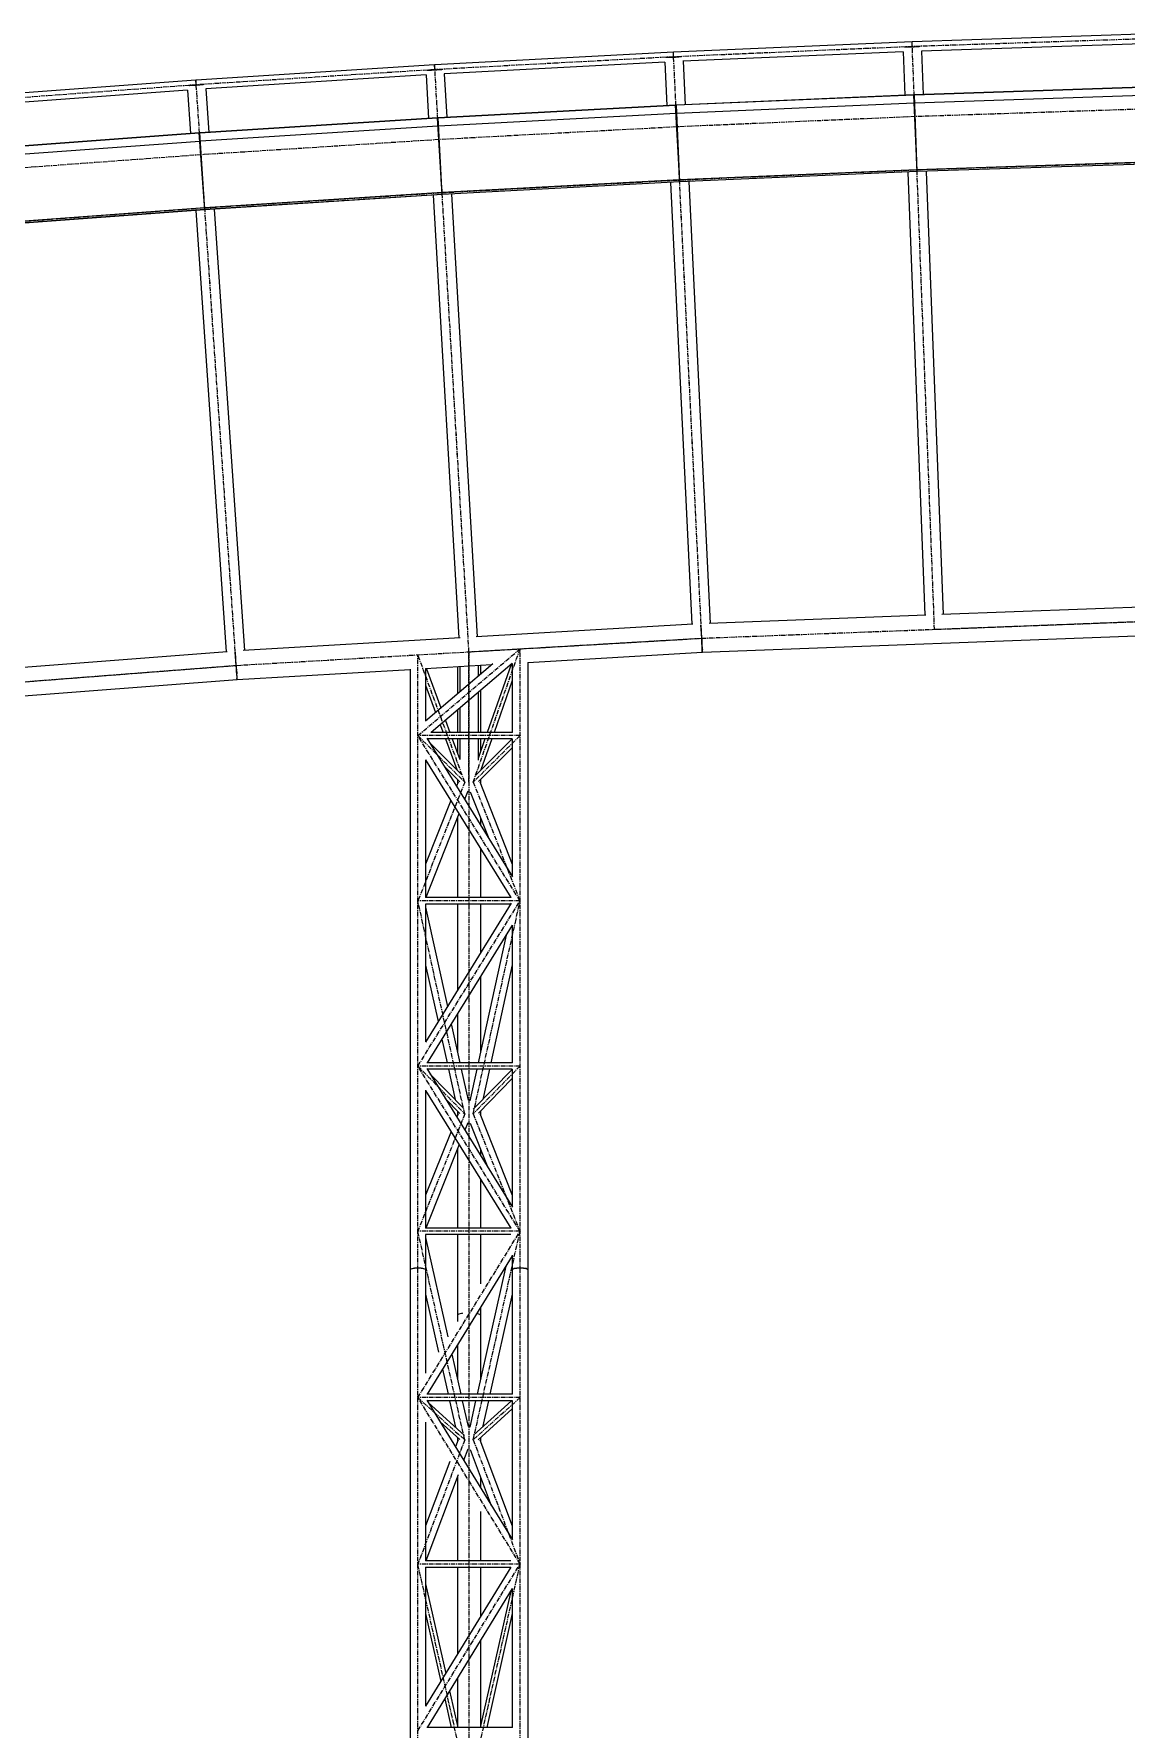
# Model space of a CAD drawing. Header units: millimetres. Extents: x 5143 to 30813, y 232 to 21408.
# Drawn here: x 14409 to 16332, y 18407 to 21392 of the extents above; entities that cross this region are included whole.
import ezdxf

# ---------------------------------------------------------------- set-up
doc = ezdxf.new("R2010")
doc.units = ezdxf.units.MM
doc.header["$LTSCALE"] = 0.25
doc.linetypes.add('CENTER', pattern=[50.8, 31.75, -6.35, 6.35, -6.35])
doc.linetypes.add('XKITLINE00', pattern=[0])

msp = doc.modelspace()

# ---------------------------------------------------------------- linework, layer by layer
at = {"color": 8, "linetype": 'XKITLINE00'}
for p, q in [((15955.5, 21378.3), (15535.2, 21360.1)), ((15955.9, 21369.9), (15955.5, 21378.3)), ((16376.1, 21392.2), (15955.6, 21378.3)), ((15955.9, 21369.9), (15955.6, 21378.3)), ((15535.1, 21360.1), (15114.6, 21337.7)), ((15522.2, 21350.5), (15521.8, 21350.6)), ((15524.2, 21350.5), (15522.2, 21350.5)), ((15522.6, 21350.6), (15522.4, 21350.6)), ((15524.6, 21350.5), (15522.6, 21350.6)), ((15526.6, 21350.5), (15524.2, 21350.5)), ((15526.9, 21350.5), (15524.6, 21350.5)), ((15529.4, 21350.5), (15526.6, 21350.5)), ((15529.6, 21350.6), (15526.9, 21350.5)), ((15532.4, 21350.6), (15529.4, 21350.5)), ((15532.6, 21350.6), (15529.6, 21350.6)), ((15535.6, 21350.7), (15532.4, 21350.6)), ((15535.6, 21350.8), (15532.6, 21350.6)), ((15535.5, 21351.7), (15535.1, 21360.1)), ((15535.5, 21351.7), (15535.2, 21360.1)), ((15535.5, 21351.7), (15535.6, 21350.8)), ((15535.5, 21351.7), (15535.6, 21350.8)), ((15538.7, 21350.9), (15535.6, 21350.7)), ((15538.6, 21350.9), (15535.6, 21350.8)), ((15541.6, 21351.1), (15538.6, 21350.9)), ((15541.8, 21351.1), (15538.7, 21350.9)), ((15544.2, 21351.3), (15541.6, 21351.1)), ((15544.5, 21351.3), (15541.8, 21351.1)), ((15546.6, 21351.6), (15544.2, 21351.3)), ((15547, 21351.6), (15544.5, 21351.3)), ((15548.5, 21351.8), (15546.6, 21351.6)), ((15549, 21351.8), (15547, 21351.6)), ((15548.7, 21351.9), (15548.5, 21351.8)), ((15549.3, 21351.9), (15549, 21351.8)), ((15940.1, 21360.8), (15552, 21344)), ((15940.1, 21360.8), (15943, 21284.3)), ((15942.5, 21368.8), (15942.2, 21368.9)), ((15944.5, 21368.8), (15942.5, 21368.8)), ((15942.9, 21368.9), (15942.8, 21368.9)), ((15944.9, 21368.8), (15942.9, 21368.9)), ((15946.9, 21368.7), (15944.5, 21368.8)), ((15947.2, 21368.8), (15944.9, 21368.8)), ((15949.7, 21368.7), (15946.9, 21368.7)), ((15949.9, 21368.8), (15947.2, 21368.8)), ((15952.8, 21368.8), (15949.7, 21368.7)), ((15952.9, 21368.8), (15949.9, 21368.8)), ((15955.9, 21368.9), (15952.8, 21368.8)), ((15955.9, 21368.9), (15952.9, 21368.8)), ((15955.9, 21369.9), (15955.9, 21368.9)), ((15955.9, 21369.9), (15955.9, 21368.9)), ((15959, 21369.1), (15955.9, 21368.9)), ((15959.1, 21369), (15955.9, 21368.9)), ((15961.9, 21369.2), (15959, 21369.1)), ((15962.1, 21369.2), (15959.1, 21369)), ((15964.6, 21369.4), (15961.9, 21369.2)), ((15964.9, 21369.4), (15962.1, 21369.2)), ((15966.9, 21369.6), (15964.6, 21369.4)), ((15967.3, 21369.6), (15964.9, 21369.4)), ((15968.9, 21369.9), (15966.9, 21369.6)), ((15969.3, 21369.9), (15967.3, 21369.6)), ((15969, 21369.9), (15968.9, 21369.9)), ((15969.6, 21369.9), (15969.3, 21369.9)), ((16360.5, 21374.9), (15972.3, 21362)), ((15972.3, 21362), (15975.3, 21285.5)), ((15114.5, 21337.7), (14694.2, 21310.9)), ((15099.4, 21319.9), (14711.4, 21295.2)), ((15099.4, 21319.9), (15103.8, 21243.4)), ((15101.6, 21327.9), (15101.3, 21328)), ((15103.6, 21327.9), (15101.6, 21327.9)), ((15102.1, 21328), (15101.9, 21328)), ((15104, 21328), (15102.1, 21328)), ((15106.1, 21327.9), (15103.6, 21327.9)), ((15106.4, 21328), (15104, 21328)), ((15108.9, 21328), (15106.1, 21327.9)), ((15109.1, 21328), (15106.4, 21328)), ((15111.9, 21328.1), (15108.9, 21328)), ((15112, 21328.1), (15109.1, 21328)), ((15115.1, 21328.3), (15111.9, 21328.1)), ((15115.1, 21328.3), (15112, 21328.1)), ((15115, 21329.3), (15114.5, 21337.7)), ((15115, 21329.3), (15114.6, 21337.7)), ((15115, 21329.3), (15115.1, 21328.3)), ((15115, 21329.3), (15115.1, 21328.3)), ((15118.2, 21328.5), (15115.1, 21328.3)), ((15118.1, 21328.5), (15115.1, 21328.3)), ((15121, 21328.7), (15118.1, 21328.5)), ((15121.2, 21328.7), (15118.2, 21328.5)), ((15123.7, 21329), (15121, 21328.7)), ((15124, 21329), (15121.2, 21328.7)), ((15126.1, 21329.2), (15123.7, 21329)), ((15126.4, 21329.2), (15124, 21329)), ((15128, 21329.5), (15126.1, 21329.2)), ((15128.4, 21329.5), (15126.4, 21329.2)), ((15128.1, 21329.5), (15128, 21329.5)), ((15128.8, 21329.6), (15128.4, 21329.5)), ((15519.9, 21342.5), (15131.6, 21321.8)), ((15131.6, 21321.8), (15136.1, 21245.3)), ((15519.8, 21342.5), (15523.5, 21266)), ((15552.1, 21344.1), (15555.8, 21267.5)), ((14694.1, 21310.9), (14273.6, 21279.9)), ((14679.2, 21293), (14290.9, 21264.3)), ((14679.2, 21293), (14684.4, 21216.6)), ((14681.4, 21301.1), (14681, 21301.1)), ((14683.4, 21301), (14681.4, 21301.1)), ((14681.8, 21301.1), (14681.6, 21301.1)), ((14683.8, 21301.1), (14681.8, 21301.1)), ((14685.8, 21301.1), (14683.4, 21301)), ((14686.1, 21301.1), (14683.8, 21301.1)), ((14688.6, 21301.2), (14685.8, 21301.1)), ((14688.8, 21301.2), (14686.1, 21301.1)), ((14691.6, 21301.3), (14688.6, 21301.2)), ((14691.7, 21301.4), (14688.8, 21301.2)), ((14694.8, 21301.5), (14691.6, 21301.3)), ((14694.8, 21301.6), (14691.7, 21301.4)), ((14694.7, 21302.5), (14694.1, 21310.9)), ((14694.7, 21302.5), (14694.2, 21310.9)), ((14694.7, 21302.5), (14694.8, 21301.6)), ((14694.7, 21302.5), (14694.8, 21301.6)), ((14697.9, 21301.8), (14694.8, 21301.5)), ((14697.8, 21301.8), (14694.8, 21301.6)), ((14700.7, 21302.1), (14697.8, 21301.8)), ((14700.9, 21302), (14697.9, 21301.8)), ((14703.4, 21302.3), (14700.7, 21302.1)), ((14703.7, 21302.3), (14700.9, 21302)), ((14705.8, 21302.6), (14703.4, 21302.3)), ((14706.2, 21302.6), (14703.7, 21302.3)), ((14707.7, 21302.9), (14705.8, 21302.6)), ((14708.1, 21302.9), (14706.2, 21302.6)), ((14707.9, 21302.9), (14707.7, 21302.9)), ((14708.5, 21303), (14708.1, 21302.9)), ((14711.4, 21295.2), (14716.7, 21218.8)), ((16378.1, 21298.8), (15959.8, 21285)), ((16378.1, 21298.3), (15959.8, 21284.5)), ((15539, 21266.8), (15120.6, 21244.5)), ((15539, 21266.3), (15120.7, 21244)), ((15546.2, 21131.5), (15539, 21266.8)), ((15958.4, 21284.9), (15540.3, 21266.9)), ((15958.5, 21284.5), (15540.3, 21266.4)), ((15546.2, 21131.5), (15540.3, 21266.9)), ((15959.1, 21270.1), (15541, 21252)), ((15964.3, 21149.6), (15958.4, 21284.9)), ((15964.3, 21149.6), (15959.8, 21285)), ((16378.6, 21284), (15960.3, 21270.1)), ((15119.3, 21244.4), (14701.2, 21217.8)), ((15119.3, 21243.9), (14701.2, 21217.3)), ((15120.2, 21229.6), (14702.2, 21203)), ((15127.9, 21109.2), (15119.3, 21244.4)), ((15127.9, 21109.2), (15120.6, 21244.5)), ((15539.8, 21252), (15121.4, 21229.6)), ((14699.9, 21217.7), (14281.1, 21186.8)), ((14699.9, 21217.2), (14281.2, 21186.3)), ((14701, 21202.9), (14282.2, 21172)), ((14709.8, 21082.6), (14699.9, 21217.7)), ((14709.8, 21082.6), (14701.2, 21217.8)), ((15964.1, 21153), (15546, 21134.9)), ((15964.3, 21149.7), (15546.2, 21131.7)), ((15964.3, 21149.6), (15546.2, 21131.5)), ((15948.1, 21148.9), (15977.9, 20368.3)), ((15948.2, 21148.9), (15977.9, 20368.3)), ((16382.4, 21166.8), (15964.1, 21153)), ((16382.5, 21163.5), (15964.3, 21149.7)), ((16382.6, 21163.4), (15964.3, 21149.6)), ((15964.3, 21149.7), (15964.3, 21149.7)), ((15964.3, 21149.7), (15964.3, 21149.7)), ((15980.4, 21150.1), (16010.1, 20369.6)), ((15980.4, 21150.1), (16010.2, 20369.6)), ((15127.7, 21112.6), (14709.6, 21086)), ((15127.9, 21109.3), (14709.8, 21082.7)), ((15127.9, 21109.2), (14709.8, 21082.6)), ((15111.8, 21108.2), (15157.4, 20328.4)), ((15546, 21134.9), (15127.7, 21112.6)), ((15546.2, 21131.7), (15127.9, 21109.3)), ((15546.2, 21131.5), (15127.9, 21109.2)), ((15127.9, 21109.3), (15127.9, 21109.3)), ((15127.9, 21109.3), (15127.9, 21109.3)), ((15144, 21110), (15189.6, 20330.2)), ((15530.1, 21130.7), (15567.7, 20352.4)), ((15530.1, 21130.7), (15567.6, 20352.4)), ((15546.2, 21131.7), (15546.2, 21131.7)), ((15546.2, 21131.7), (15546.2, 21131.7)), ((15562.3, 21132.2), (15599.9, 20353.9)), ((15562.3, 21132.2), (15599.9, 20353.9)), ((14709.6, 21086), (14290.9, 21055)), ((14709.8, 21082.7), (14291.1, 21051.8)), ((14709.8, 21082.6), (14291.1, 21051.7)), ((14693.7, 21081.4), (14747.2, 20304.1)), ((14709.8, 21082.7), (14709.8, 21082.7)), ((14709.8, 21082.7), (14709.8, 21082.7)), ((14725.9, 21083.6), (14779.4, 20306.2)), ((15979.8, 20368.4), (15598, 20353.8)), ((16390, 20384), (16008.2, 20369.5)), ((15569.6, 20352.5), (15187.7, 20330.1)), ((15585, 20327.9), (15583.6, 20351.4)), ((15585, 20327.9), (15584.1, 20351.4)), ((15584.8, 20332.8), (15584.7, 20332.8)), ((15584.8, 20332.6), (15584.7, 20332.6)), ((16406, 20333.8), (15586.2, 20302.6)), ((14749.1, 20304.2), (14367.2, 20274.8)), ((14765, 20280), (14763.2, 20303.4)), ((14765, 20280), (14763.6, 20303.4)), ((15159.4, 20328.5), (14777.4, 20306.1)), ((15586.2, 20302.6), (15278.6, 20284.6)), ((15585, 20327.9), (15585.1, 20324)), ((15585.9, 20313), (15585, 20327.9)), ((15585.1, 20324), (15585.3, 20320.1)), ((15585.3, 20320.1), (15585.3, 20320.1)), ((15585.6, 20313), (15585.3, 20320.1)), ((15585.4, 20316.4), (15585.4, 20316.4)), ((15585.6, 20313), (15585.6, 20313)), ((15585.8, 20307.4), (15585.6, 20313)), ((15585.7, 20310), (15585.7, 20310)), ((15585.8, 20307.4), (15585.8, 20307.4)), ((15585.9, 20303.8), (15585.8, 20307.4)), ((15585.9, 20313), (15586, 20310)), ((15585.9, 20305.3), (15585.9, 20305.3)), ((15585.9, 20303.8), (15585.9, 20303.8)), ((15586, 20310), (15586.2, 20307.4)), ((15586.4, 20303.8), (15586.2, 20307.4)), ((14764.7, 20284.8), (14764.6, 20284.8)), ((14764.7, 20284.6), (14764.6, 20284.6)), ((14765, 20280), (14765.2, 20276)), ((14765.9, 20268.5), (14765, 20280)), ((14765.2, 20276), (14765.5, 20272.1)), ((14765.5, 20272.1), (14765.5, 20272.1)), ((14766, 20262), (14765.5, 20272.1)), ((15071.3, 20272.4), (14766.5, 20254.6)), ((15071.3, 20273.3), (15071.3, 19215.5)), ((15216.8, 20282.6), (15098.3, 20182)), ((15214.7, 20280.8), (15098.6, 20274)), ((15098.6, 20274.8), (15098.6, 20182.2)), ((15100.1, 20274.1), (15125.5, 20205)), ((15251.3, 20283.2), (15108.6, 20162)), ((15154.7, 20277.3), (15154.7, 20229.8)), ((15158.9, 20277.6), (15158.9, 20233.4)), ((15191.1, 20279.4), (15191.1, 20260.8)), ((15195.3, 20279.7), (15195.3, 20264.3)), ((15249.2, 20281.4), (15207.2, 20162)), ((15251.3, 20283), (15251, 20283)), ((15251.3, 20283.6), (15251.3, 20162)), ((15278.6, 20285.4), (15278.6, 19215.5)), ((14766.9, 20254.6), (13946.9, 20191.5)), ((14765.7, 20268.4), (14765.7, 20268.4)), ((14765.9, 20268.5), (14766.1, 20265.1)), ((14765.9, 20265.1), (14765.9, 20265.1)), ((14766, 20262), (14766, 20262)), ((14766, 20262), (14766.2, 20259.4)), ((14766.6, 20259.5), (14766.1, 20265.1)), ((14766.2, 20259.4), (14766.2, 20259.4)), ((14766.2, 20259.4), (14766.3, 20257.4)), ((14766.3, 20257.4), (14766.3, 20257.4)), ((14766.5, 20254.9), (14766.3, 20257.4)), ((14766.4, 20255.8), (14766.4, 20255.8)), ((14766.5, 20254.9), (14766.5, 20254.9)), ((14766.5, 20254.9), (14766.5, 20254.6)), ((14766.9, 20255.9), (14766.6, 20259.5)), ((14766.9, 20255.9), (14766.9, 20254.9)), ((14766.9, 20254.9), (14766.9, 20254.6)), ((15098.6, 20245.2), (15116.3, 20197.2)), ((15251.3, 20253.2), (15219.3, 20162)), ((15191.1, 20232.1), (15191.1, 20162)), ((15195.3, 20235.6), (15195.3, 20162)), ((15133.5, 20183.2), (15141.3, 20162)), ((15154.7, 20201.1), (15154.7, 20162)), ((15158.9, 20204.7), (15158.9, 20162)), ((15251.5, 20162), (15107.6, 20162)), ((15124.4, 20175.4), (15129.3, 20162)), ((15100.6, 20151.8), (15251.6, 19907.8)), ((15251.3, 20150.6), (15101.3, 20150.6)), ((15162.7, 20087.4), (15105.4, 20144.1)), ((15133.5, 20150.6), (15153.4, 20096.5)), ((15145.5, 20150.6), (15158.9, 20114.4)), ((15154.7, 20150.6), (15154.7, 20125.7)), ((15158.9, 20150.6), (15158.9, 20114.3)), ((15251.2, 20150.6), (15186.3, 20086.3)), ((15191.1, 20150.6), (15191.1, 20113.4)), ((15203.2, 20150.6), (15191.1, 20116.3)), ((15251.3, 20134.8), (15191.5, 20075.6)), ((15195.3, 20150.6), (15195.3, 20128.2)), ((15215.3, 20150.6), (15196, 20095.9)), ((15251.3, 20150.8), (15251.3, 19908.1)), ((15098.6, 20113.6), (15098.6, 19871)), ((15098.6, 20113.5), (15248.6, 19871)), ((15159, 20075), (15130.8, 20102.9)), ((15155.7, 20074.5), (15152.9, 20067.3)), ((15154.7, 20079.3), (15154.7, 20071.9)), ((15194.1, 20075), (15251.3, 19929.8)), ((15195.3, 20079.4), (15195.3, 20072)), ((15142.9, 20042), (15098.6, 19929.8)), ((15172.8, 20058.3), (15167.2, 20044.1)), ((15177.4, 20057.6), (15210, 19974.9)), ((15157.2, 20018.8), (15099, 19871)), ((15154.7, 20012.3), (15154.7, 19871)), ((15195.3, 20012.3), (15195.3, 19998.7)), ((15195.3, 19957.3), (15195.3, 19871)), ((15249.6, 19861.1), (15098.3, 19616.7)), ((15249.1, 19871), (15098.5, 19871)), ((15098.6, 19859.8), (15098.6, 19617.2)), ((15248.7, 19859.6), (15098.6, 19859.6)), ((15098.6, 19854.3), (15137.1, 19679.3)), ((15154.7, 19859.6), (15154.7, 19707.8)), ((15195.3, 19859.6), (15195.3, 19773.4)), ((15251.3, 19822.6), (15101.3, 19580.1)), ((15240.6, 19805.1), (15191.1, 19580.1)), ((15251.3, 19822.8), (15251.3, 19580.1)), ((15098.6, 19752.3), (15120.6, 19652.6)), ((15251.3, 19752.4), (15213.5, 19580.1)), ((15195.3, 19732), (15195.3, 19599.3)), ((15143.8, 19648.8), (15158.9, 19580.1)), ((15154.7, 19666.3), (15154.7, 19599.4)), ((15127.3, 19622), (15136.5, 19580.1)), ((15100.6, 19569.9), (15251.6, 19325.8)), ((15251.5, 19580.1), (15100.9, 19580.1)), ((15251.3, 19568.7), (15101.3, 19568.7)), ((15106.2, 19560.8), (15166.1, 19499.7)), ((15139, 19568.7), (15150.8, 19515.3)), ((15161.4, 19568.7), (15173.4, 19514.4)), ((15188.6, 19568.7), (15176.4, 19513.4)), ((15251.3, 19568.5), (15182.4, 19498.2)), ((15210.9, 19568.7), (15199.2, 19515.3)), ((15251.3, 19568.9), (15251.3, 19326.2)), ((15098.6, 19531.7), (15098.6, 19289.1)), ((15098.6, 19531.6), (15248.6, 19289.1)), ((15251.3, 19552.4), (15191.5, 19491.3)), ((15133.3, 19517), (15159, 19490.8)), ((15155.7, 19490.2), (15153.4, 19484.5)), ((15154.7, 19495.2), (15154.7, 19487.6)), ((15155.3, 19494.5), (15155.4, 19494.1)), ((15173, 19474.5), (15167.8, 19461.4)), ((15177.3, 19473.8), (15208.5, 19395.5)), ((15194.1, 19490.7), (15251.3, 19347.2)), ((15194.7, 19494.6), (15194.6, 19494.6)), ((15195.3, 19495.3), (15195.3, 19487.7)), ((15143.4, 19459.3), (15098.6, 19347.1)), ((15157.7, 19436.2), (15099, 19289.1)), ((15154.7, 19428.6), (15154.7, 19289.1)), ((15195.3, 19428.6), (15195.3, 19416.8)), ((15195.3, 19375.4), (15195.3, 19289.1)), ((15249.1, 19289.1), (15098.5, 19289.1)), ((15098.6, 19277.9), (15098.6, 19215.5)), ((15248.7, 19277.7), (15098.6, 19277.7)), ((15098.6, 19272.6), (15138, 19097.5)), ((15154.7, 19277.7), (15154.7, 19135.4)), ((15195.3, 19277.7), (15195.3, 19190.8)), ((15251.3, 19240.4), (15101.3, 18996.3)), ((15251.3, 19241.1), (15251.3, 19215.5)), ((15071.7, 19216.2), (15071.3, 19215.5)), ((15071.3, 19215.5), (15071.3, 18041.9)), ((15071.7, 19216.1), (15071.4, 19215.5)), ((15072.7, 19216.9), (15071.7, 19216.2)), ((15072.7, 19216.7), (15071.7, 19216.1)), ((15074.3, 19217.5), (15072.7, 19216.9)), ((15074.3, 19217.3), (15072.7, 19216.7)), ((15076.5, 19218.1), (15074.3, 19217.5)), ((15076.5, 19217.7), (15074.3, 19217.3)), ((15074.8, 19217.5), (15074.4, 19217.3)), ((15076.9, 19218), (15074.8, 19217.5)), ((15079.1, 19218.5), (15076.5, 19218.1)), ((15079.1, 19218.1), (15076.5, 19217.7)), ((15079.3, 19218.3), (15076.9, 19218)), ((15082, 19218.7), (15079.1, 19218.5)), ((15082, 19218.3), (15079.1, 19218.1)), ((15082.1, 19218.6), (15079.3, 19218.3)), ((15085, 19218.8), (15082, 19218.7)), ((15085, 19218.4), (15082, 19218.3)), ((15085, 19218.7), (15082.1, 19218.6)), ((15088, 19218.7), (15085, 19218.8)), ((15087.9, 19218.6), (15085, 19218.7)), ((15088, 19218.3), (15085, 19218.4)), ((15090.7, 19218.3), (15087.9, 19218.6)), ((15090.9, 19218.5), (15088, 19218.7)), ((15090.9, 19218.1), (15088, 19218.3)), ((15093.1, 19218), (15090.7, 19218.3)), ((15093.5, 19218.1), (15090.9, 19218.5)), ((15093.5, 19217.7), (15090.9, 19218.1)), ((15095.2, 19217.5), (15093.1, 19218)), ((15095.7, 19217.5), (15093.5, 19218.1)), ((15095.7, 19217.3), (15093.5, 19217.7)), ((15095.6, 19217.3), (15095.2, 19217.5)), ((15097.3, 19216.9), (15095.7, 19217.5)), ((15097.3, 19216.7), (15095.7, 19217.3)), ((15098.3, 19216.2), (15097.3, 19216.9)), ((15098.3, 19216.1), (15097.3, 19216.7)), ((15098.3, 19216.2), (15098.6, 19215.5)), ((15098.3, 19216.1), (15098.6, 19215.5)), ((15098.6, 19215.5), (15098.6, 19033.6)), ((15240, 19222), (15189.3, 18996.3)), ((15251.7, 19216.2), (15251.3, 19215.5)), ((15251.7, 19216.1), (15251.3, 19215.5)), ((15251.3, 19215.5), (15251.3, 18996.3)), ((15252.7, 19216.9), (15251.7, 19216.2)), ((15252.7, 19216.7), (15251.7, 19216.1)), ((15254.3, 19217.6), (15252.7, 19216.9)), ((15254.3, 19217.3), (15252.7, 19216.7)), ((15256.5, 19218.1), (15254.3, 19217.6)), ((15256.5, 19217.7), (15254.3, 19217.3)), ((15254.8, 19217.5), (15254.3, 19217.3)), ((15256.9, 19218), (15254.8, 19217.5)), ((15259.1, 19218.5), (15256.5, 19218.1)), ((15259.1, 19218.1), (15256.5, 19217.7)), ((15259.3, 19218.4), (15256.9, 19218)), ((15262, 19218.7), (15259.1, 19218.5)), ((15262, 19218.3), (15259.1, 19218.1)), ((15262.1, 19218.6), (15259.3, 19218.4)), ((15265, 19218.8), (15262, 19218.7)), ((15265, 19218.4), (15262, 19218.3)), ((15265, 19218.7), (15262.1, 19218.6)), ((15268, 19218.7), (15265, 19218.8)), ((15267.9, 19218.6), (15265, 19218.7)), ((15268, 19218.3), (15265, 19218.4)), ((15270.7, 19218.4), (15267.9, 19218.6)), ((15270.9, 19218.5), (15268, 19218.7)), ((15270.9, 19218.1), (15268, 19218.3)), ((15273.1, 19218), (15270.7, 19218.4)), ((15273.5, 19218.1), (15270.9, 19218.5)), ((15273.5, 19217.7), (15270.9, 19218.1)), ((15275.2, 19217.5), (15273.1, 19218)), ((15275.7, 19217.6), (15273.5, 19218.1)), ((15275.7, 19217.3), (15273.5, 19217.7)), ((15275.7, 19217.3), (15275.2, 19217.5)), ((15277.3, 19216.9), (15275.7, 19217.6)), ((15277.3, 19216.7), (15275.7, 19217.3)), ((15278.3, 19216.2), (15277.3, 19216.9)), ((15278.3, 19216.1), (15277.3, 19216.7)), ((15278.3, 19216.2), (15278.6, 19215.5)), ((15278.3, 19216.1), (15278.6, 19215.5)), ((15278.6, 19215.5), (15278.6, 18041.9)), ((15098.6, 19172.7), (15121.5, 19070.8)), ((15251.3, 19172.8), (15211.7, 18996.3)), ((15157.4, 19137.7), (15155.9, 19136.9)), ((15157.4, 19137.5), (15155.9, 19136.8)), ((15159.4, 19138.3), (15157.4, 19137.7)), ((15159.4, 19138.1), (15157.4, 19137.5)), ((15161.9, 19138.9), (15159.4, 19138.3)), ((15161.9, 19138.7), (15159.4, 19138.1)), ((15163.5, 19139.2), (15161.9, 19138.9)), ((15163.4, 19138.9), (15161.9, 19138.7)), ((15190.5, 19138.1), (15188.7, 19138.5)), ((15190.5, 19138.3), (15188.8, 19138.7)), ((15192.6, 19137.7), (15190.5, 19138.3)), ((15192.6, 19137.5), (15190.5, 19138.1)), ((15194.1, 19136.9), (15192.6, 19137.7)), ((15194.1, 19136.8), (15192.6, 19137.5)), ((15195.3, 19149.3), (15195.3, 19135.4)), ((15155, 19136.2), (15154.7, 19135.4)), ((15155, 19136.1), (15154.7, 19135.4)), ((15154.7, 19135.4), (15154.7, 19124.8)), ((15155.9, 19136.9), (15155, 19136.2)), ((15155.9, 19136.8), (15155, 19136.1)), ((15195, 19136.2), (15194.1, 19136.9)), ((15195, 19136.1), (15194.1, 19136.8)), ((15195, 19136.2), (15195.3, 19135.4)), ((15195, 19136.1), (15195.3, 19135.4)), ((15195.3, 19135.4), (15195.3, 19023)), ((15154.7, 19083.2), (15154.7, 19023.1)), ((15144.8, 19067.1), (15160.7, 18996.3)), ((15128.4, 19040.4), (15138.3, 18996.3)), ((15251.5, 18996.3), (15100.9, 18996.3)), ((15100.6, 18986), (15251.6, 18739.9)), ((15251.3, 18984.9), (15101.3, 18984.9)), ((15167.2, 18924), (15103.1, 18981.8)), ((15140.8, 18984.9), (15151.3, 18938.4)), ((15163.3, 18984.9), (15173.5, 18939.5)), ((15186.7, 18984.9), (15176.3, 18938.5)), ((15250.2, 18984.9), (15183.1, 18924.3)), ((15251.3, 18970.6), (15191.2, 18916.3)), ((15209.2, 18984.9), (15198.7, 18938.4)), ((15251.3, 18985.1), (15251.3, 18740.3)), ((15098.6, 18947.5), (15098.6, 18702.9)), ((15158.7, 18916.5), (15124.1, 18947.7)), ((15155.7, 18915.9), (15151.1, 18903.6)), ((15154.7, 18920), (15154.7, 18913.1)), ((15173, 18899.8), (15165.6, 18880)), ((15177.2, 18899.1), (15214.3, 18800.6)), ((15194.1, 18916.3), (15251.3, 18764.5)), ((15195.3, 18920), (15195.3, 18913.2)), ((15141.4, 18877.9), (15098.6, 18764.4)), ((15155.9, 18854.3), (15098.8, 18702.9)), ((15154.7, 18851.1), (15154.7, 18702.9)), ((15195.3, 18851.1), (15195.3, 18831.6)), ((15195.3, 18790), (15195.3, 18702.9)), ((15249, 18702.9), (15098.5, 18702.9)), ((15098.6, 18691.7), (15098.6, 18446.9)), ((15248.9, 18691.7), (15098.6, 18446.8)), ((15248.7, 18691.5), (15098.6, 18691.5)), ((15154.7, 18691.5), (15154.7, 18538.2)), ((15195.3, 18691.5), (15195.3, 18604.4)), ((15098.6, 18662.4), (15134, 18504.6)), ((15251.3, 18654.1), (15101.3, 18409.5)), ((15248.5, 18649.5), (15194.7, 18409.5)), ((15251.3, 18654.3), (15251.3, 18409.5)), ((15098.6, 18610.3), (15125.5, 18490.6)), ((15251.3, 18610.5), (15206.3, 18409.5)), ((15195.3, 18562.8), (15195.3, 18412.3)), ((15154.7, 18496.6), (15154.7, 18412.5)), ((15132.3, 18460.1), (15143.7, 18409.5)), ((15140.9, 18474.1), (15155.4, 18409.5)), ((15251.5, 18409.5), (15100.9, 18409.5))]:
    msp.add_line(p, q, dxfattribs=at)
at = {"color": 8, "linetype": 'CENTER'}
for p, q in [((16376.4, 21383.8), (15955.9, 21369.9)), ((15535.5, 21351.7), (15115, 21329.3)), ((15955.9, 21369.9), (15535.5, 21351.7)), ((15585, 20327.9), (15535.5, 21351.7)), ((15995, 20343.6), (15955.9, 21369.9)), ((15115, 21329.3), (14694.7, 21302.5)), ((15175, 20303.9), (15115, 21329.3)), ((14694.7, 21302.5), (14274.2, 21271.5)), ((14765, 20280), (14694.7, 21302.5)), ((16379.8, 21260.3), (15960.6, 21246.5)), ((15541.5, 21228.4), (15122.2, 21206)), ((15960.6, 21246.5), (15541.5, 21228.4)), ((15585, 20327.9), (15541.5, 21228.4)), ((15995, 20343.6), (15960.6, 21246.5)), ((15122.2, 21206), (14703.2, 21179.3)), ((15175, 20303.9), (15122.2, 21206)), ((14703.2, 21179.3), (14283.9, 21148.4)), ((14765, 20280), (14703.2, 21179.3)), ((15546, 21134.9), (15964.1, 21153)), ((15964.1, 21153), (16382.4, 21166.8)), ((14709.6, 21086), (15127.7, 21112.6)), ((15127.7, 21112.6), (15546, 21134.9)), ((14290.9, 21055), (14709.6, 21086)), ((15585, 20327.9), (16405, 20359.2)), ((15585, 20327.9), (16405, 20359.2)), ((15585, 20327.9), (15995, 20343.6)), ((15995, 20343.6), (16405, 20359.2)), ((14765, 20280), (15585, 20327.9)), ((14765, 20280), (15585, 20327.9)), ((14765, 20280), (15175, 20303.9)), ((15085, 20156.3), (15265, 20309.2)), ((15175, 20303.9), (15585, 20327.9)), ((15175, 20303.9), (15175, 19135.4)), ((15175, 20074.6), (15175, 20303.9)), ((15182.5, 20074.6), (15265, 20309.2)), ((15265, 19215.5), (15265, 20309.2)), ((13945, 20216.8), (14765, 20280)), ((13945, 20216.8), (14765, 20280)), ((14355, 20248.4), (14765, 20280)), ((15085, 19215.5), (15085, 20298.7)), ((15167.5, 20074.6), (15085, 20298.7)), ((15085, 20156.3), (15167.5, 20074.6)), ((15265, 20156.3), (15085, 20156.3)), ((15265, 19865.3), (15085, 20156.3)), ((15265, 20156.3), (15182.5, 20074.6)), ((15167.5, 20074.6), (15085, 19865.3)), ((15182.5, 20074.6), (15265, 19865.3)), ((15085, 19574.4), (15265, 19865.3)), ((15167.5, 19490.2), (15085, 19865.3)), ((15265, 19865.3), (15085, 19865.3)), ((15182.5, 19490.2), (15265, 19865.3)), ((15265, 19283.4), (15085, 19574.4)), ((15265, 19574.4), (15085, 19574.4)), ((15085, 19574.4), (15167.5, 19490.2)), ((15265, 19574.4), (15182.5, 19490.2)), ((15167.5, 19490.2), (15085, 19283.4)), ((15182.5, 19490.2), (15265, 19283.4)), ((15265, 19283.4), (15085, 19283.4)), ((15085, 18990.6), (15265, 19283.4)), ((15167.5, 18916.1), (15085, 19283.4)), ((15182.5, 18916.1), (15265, 19283.4)), ((15085, 18041.9), (15085, 19215.5)), ((15265, 18041.9), (15265, 19215.5)), ((15175, 19135.4), (15175, 17973.6)), ((15265, 18697.2), (15085, 18990.6)), ((15265, 18990.6), (15085, 18990.6)), ((15085, 18990.6), (15167.5, 18916.1)), ((15265, 18990.6), (15182.5, 18916.1)), ((15167.5, 18916.1), (15085, 18697.2)), ((15182.5, 18916.1), (15265, 18697.2)), ((15265, 18697.2), (15085, 18697.2)), ((15167.5, 18329.3), (15085, 18697.2)), ((15085, 18403.8), (15265, 18697.2)), ((15182.5, 18329.3), (15265, 18697.2))]:
    msp.add_line(p, q, dxfattribs=at)
at = {"color": 8, "linetype": 'XKITLINE00'}
for centre in [(15535.5, 21351.7), (15535.5, 21351.7), (15535.5, 21351.7), (15955.9, 21369.9), (15955.9, 21369.9), (15955.9, 21369.9), (15115, 21329.3), (15115, 21329.3), (15115, 21329.3), (14694.7, 21302.5), (14694.7, 21302.5), (14694.7, 21302.5), (15541.5, 21228.4), (15541.5, 21228.4), (15541.5, 21228.4), (15960.6, 21246.5), (15960.6, 21246.5), (15960.6, 21246.5), (15122.2, 21206), (15122.2, 21206), (15122.2, 21206), (14703.2, 21179.3), (14703.2, 21179.3), (14703.2, 21179.3), (15964.1, 21153), (15964.1, 21153), (15127.7, 21112.6), (15127.7, 21112.6), (15546, 21134.9), (15546, 21134.9), (14709.6, 21086), (14709.6, 21086), (15995, 20343.6), (15995, 20343.6), (15995, 20343.6), (15995, 20343.6), (15995, 20343.6), (15175, 20303.9), (15175, 20303.9), (15175, 20303.9), (15175, 20303.9), (15175, 20303.9), (15175, 20303.9), (15175, 20303.9), (15265, 20309.2), (15265, 20309.2), (15265, 20309.2), (15585, 20327.9), (15585, 20327.9), (15585, 20327.9), (15585, 20327.9), (15585, 20327.9), (15585, 20327.9), (15585, 20327.9), (15585, 20327.9), (15585, 20327.9), (15585, 20327.9), (14765, 20280), (14765, 20280), (14765, 20280), (14765, 20280), (14765, 20280), (14765, 20280), (14765, 20280), (14765, 20280), (14765, 20280), (14765, 20280), (15085, 20298.7), (15085, 20298.7), (15085, 20156.3), (15085, 20156.3), (15085, 20156.3), (15085, 20156.3), (15265, 20156.3), (15265, 20156.3), (15167.5, 20074.6), (15167.5, 20074.6), (15167.5, 20074.6), (15175, 20074.6), (15182.5, 20074.6), (15182.5, 20074.6), (15182.5, 20074.6), (15085, 19865.3), (15085, 19865.3), (15085, 19865.3), (15265, 19865.3), (15265, 19865.3), (15265, 19865.3), (15265, 19865.3), (15265, 19865.3), (15085, 19574.4), (15085, 19574.4), (15085, 19574.4), (15085, 19574.4), (15265, 19574.4), (15265, 19574.4), (15167.5, 19490.2), (15167.5, 19490.2), (15167.5, 19490.2), (15182.5, 19490.2), (15182.5, 19490.2), (15182.5, 19490.2), (15085, 19283.4), (15085, 19283.4), (15085, 19283.4), (15265, 19283.4), (15265, 19283.4), (15265, 19283.4), (15265, 19283.4), (15265, 19283.4), (15085, 19215.5), (15085, 19215.5), (15265, 19215.5), (15265, 19215.5), (15175, 19135.4), (15175, 19135.4), (15085, 18990.6), (15085, 18990.6), (15085, 18990.6), (15085, 18990.6), (15265, 18990.6), (15265, 18990.6), (15167.5, 18916.1), (15167.5, 18916.1), (15167.5, 18916.1), (15182.5, 18916.1), (15182.5, 18916.1), (15182.5, 18916.1), (15085, 18697.2), (15085, 18697.2), (15085, 18697.2), (15265, 18697.2), (15265, 18697.2), (15265, 18697.2), (15265, 18697.2), (15265, 18697.2)]:
    msp.add_circle(centre, 0.05, dxfattribs=at)

doc.saveas('drawing.dxf')
